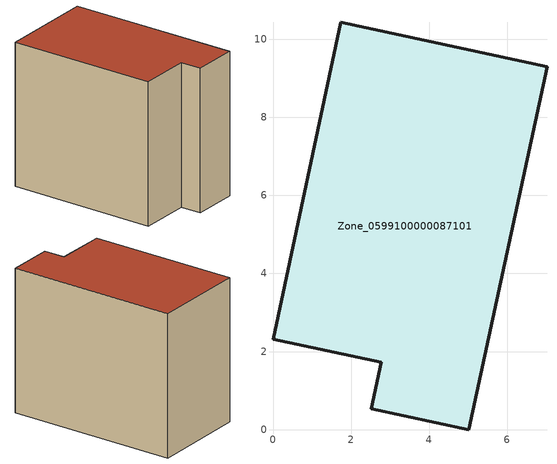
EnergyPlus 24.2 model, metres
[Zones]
Zone_0599100000087101
 floor ground (C_G): 7.02,9.3 5.01,0 2.52,0.54 2.78,1.72 0,2.32 1.74,10.43 z0
 wall outside (C_F): 5.01,0 7.02,9.3 1.74,10.43 0,2.32 2.78,1.72 2.52,0.54 5.01,0 z0:8.06
 roof outside (C_R): 2.52,0.54 5.01,0 7.02,9.3 1.74,10.43 0,2.32 2.78,1.72 z8.06
[BUILDING]
Pand.0599100000087101: North Axis=0; Terrain=City; Loads Convergence Tolerance Value=0.04; Temperature Convergence Tolerance Value=0.4; Solar Distribution=FullExterior; Maximum Number of Warmup Days=25; Minimum Number of Warmup Days=1
[Site:Location]
Rotterdam.The.Hague.AP_ZH_NLD Design_Conditions: Latitude=51.96; Longitude=4.45; Time Zone=1; Elevation=-4.5
[SITE:GROUNDTEMPERATURE:BUILDINGSURFACE]
18, 18, 18, 18, 18, 18, 18, 18, 18, 18, 18, 18
[MATERIAL] Thermal Absorptance=0.9; Solar Absorptance=0.7; Visible Absorptance=0.7
Name | Roughness | Thickness | Conductivity | Density | Specific Heat
G.TI.1975-1991 | MediumSmooth | 0.15 | 0.288461 | 540 | 1210
F.TI.1975-1991 | Rough | 0.3 | 0.230769 | 1920 | 840
R.TI.1975-1991 | MediumRough | 0.2 | 0.153846 | 1500 | 1000
[CONSTRUCTION]
C_G: G.TI.1975-1991
C_F: F.TI.1975-1991
C_R: R.TI.1975-1991
[ZONE]
Zone_0599100000087101: Type=1; Multiplier=1; Ceiling Height=Autocalculate; Volume=Autocalculate; Floor Area=autocalculate; Part of Total Floor Area=Yes
[ZONEINFILTRATION:DESIGNFLOWRATE]
Infil_Zone_0599100000087101: Zone or ZoneList or Space or SpaceList=Zone_0599100000087101; Schedule=AlwaysOn; Design Flow Rate Calculation Method=Flow/Area; Flow Rate per Floor Area=0.003; Constant Term Coefficient=1; Temperature Term Coefficient=0; Velocity Term Coefficient=0; Velocity Squared Term Coefficient=0
[HVACTEMPLATE:ZONE:IDEALLOADSAIRSYSTEM]
Zone_0599100000087101: Maximum Heating Supply Air Temperature=50; Minimum Cooling Supply Air Temperature=13; Maximum Heating Supply Air Humidity Ratio=0.0156; Minimum Cooling Supply Air Humidity Ratio=0.0077; Heating Limit=NoLimit; Cooling Limit=NoLimit; Dehumidification Control Type=ConstantSensibleHeatRatio; Cooling Sensible Heat Ratio=0.7; Dehumidification Setpoint=60; Humidification Control Type=None; Humidification Setpoint=30; Outdoor Air Method=None; Outdoor Air Flow Rate per Person=0.00944; Outdoor Air Flow Rate per Zone Floor Area=0; Outdoor Air Flow Rate per Zone=0; Demand Controlled Ventilation Type=None; Outdoor Air Economizer Type=NoEconomizer; Heat Recovery Type=None; Sensible Heat Recovery Effectiveness=0.7; Latent Heat Recovery Effectiveness=0.65
[ZONECONTROL:THERMOSTAT]
ThermostatControl_Zone_0599100000087101: Zone or ZoneList=Zone_0599100000087101; Control Type Schedule=DualSetpointControlType; Control 1=Thermostat_Zone_0599100000087101; Temperature Difference Between Cutout And Setpoint=0
[THERMOSTATSETPOINT:DUALSETPOINT]
Thermostat_Zone_0599100000087101: Heating Setpoint Temperature Schedule=HeatingSetpoint_Zone_0599100000087101; Cooling Setpoint Temperature Schedule=CoolingSetpoint_Zone_0599100000087101
[SCHEDULE:COMPACT]
HeatingSetpoint_Zone_0599100000087101: Through: 12/31, For: AllDays, Until: 24:00, 21
CoolingSetpoint_Zone_0599100000087101: Through: 12/31, For: AllDays, Until: 24:00, 24
DualSetpointControlType: Through: 12/31, For: AllDays, Until: 24:00, 4
AlwaysOn: Through: 12/31, For: AllDays, Until: 24:00, 1
